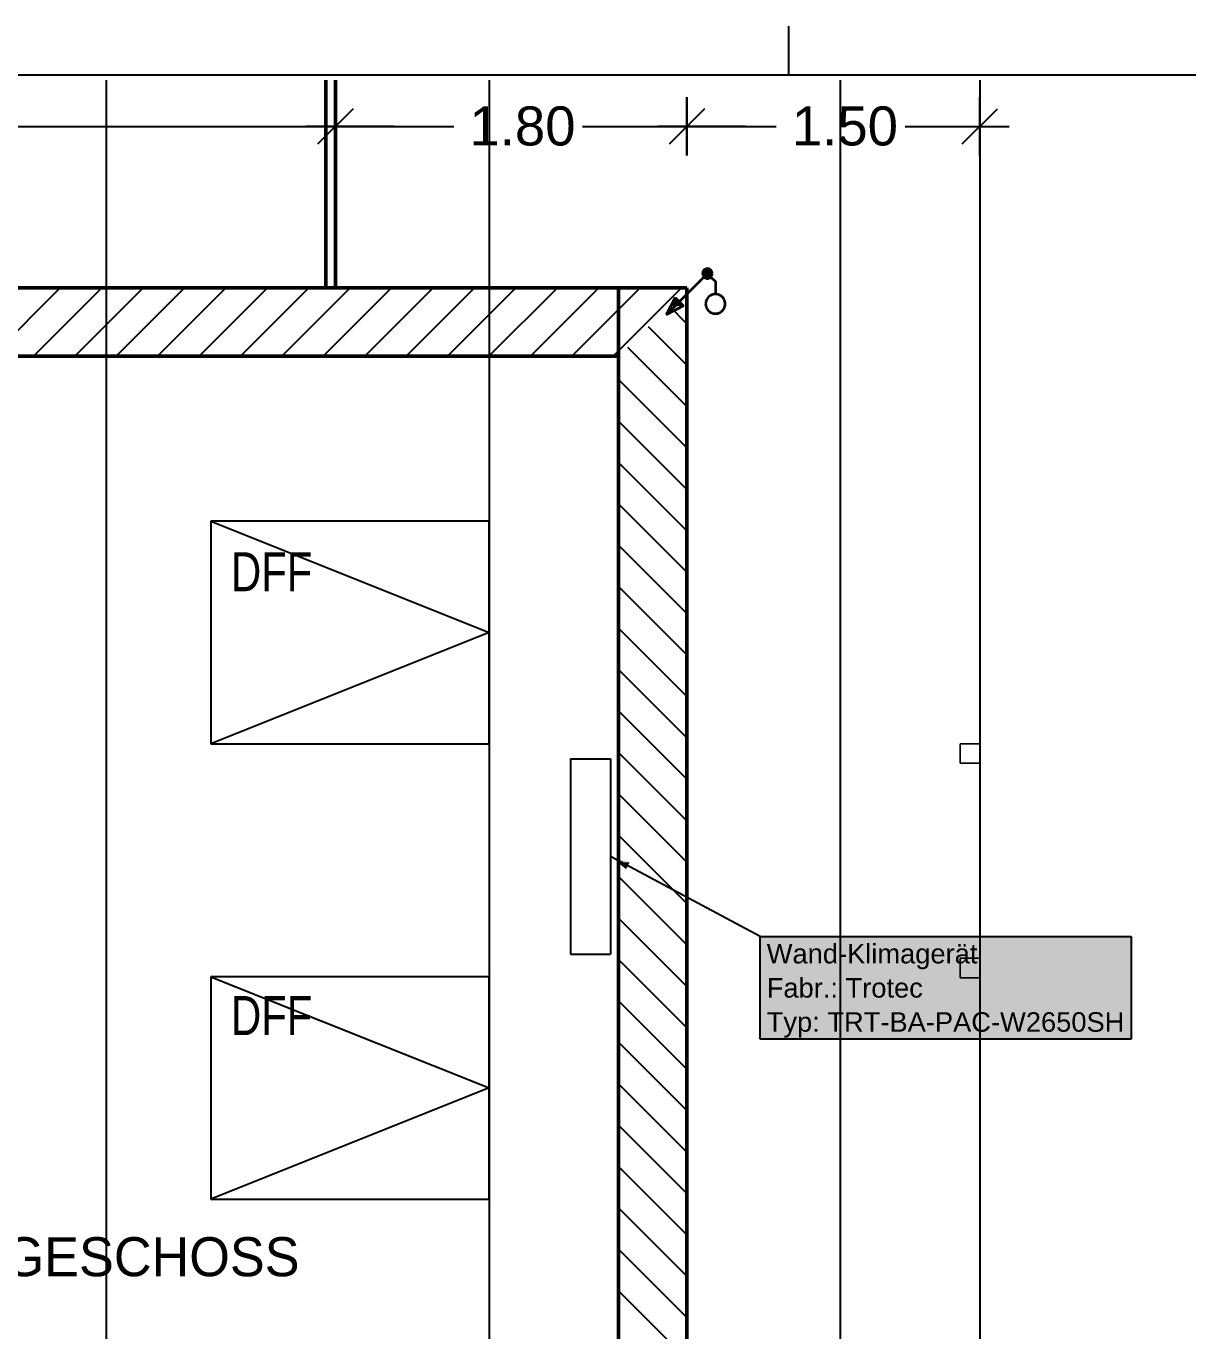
# Model space of a CAD drawing. Extents: x 0 to 756, y -25 to 420.
# Drawn here: x 325.9 to 444.9, y 286.3 to 420 of the extents above; entities that cross this region are included whole.
import ezdxf
from ezdxf.lldxf.tags import DXFTag

# ---------------------------------------------------------------- set-up
doc = ezdxf.new("R2010")
doc.units = 0
doc.layers.get('0').update_dxf_attribs({"lineweight": 25})
doc.layers.get('DEFPOINTS').update_dxf_attribs({"lineweight": 25})
for name, color, linetype, lineweight in [('A_Aussenwand', 7, 'Continuous', 25), ('Allgemein01', 7, 'Continuous', 13), ('Allgemein03', 7, 'Continuous', 25), ('Pfosten_ Stützen', 7, 'Continuous', 13), ('Standard', 7, 'Continuous', 25), ('Stütze Holz', 7, 'Continuous', 13), ('Wand Holz nicht tragend', 7, 'Continuous', 13), ('Wand Holz tragend', 7, 'Continuous', 13), ('X_Planrahmen', 7, 'Continuous', 25)]:
    doc.layers.add(name, color=color, linetype=linetype, lineweight=lineweight)
for name, color, linetype, lineweight, true_color in [('A_Dach', 1, 'Continuous', 25, 0xff0000), ('H_Heizung', 1, 'Continuous', 25, 0xff0000), ('S_Regenwasser', 7, 'Continuous', 35, 0x0080ff)]:
    doc.layers.add(name, color=color, linetype=linetype, lineweight=lineweight, true_color=true_color)
doc.styles.get("Standard").update_dxf_attribs({"font": 'arial.ttf'})
tags = doc.linetypes.add('VERDECKT2_S2', pattern=[0.27, 0.2, -0.07]).pattern_tags.tags
tags[6:7] = [DXFTag(74, 4), DXFTag(75, 0), DXFTag(340, '0'), DXFTag(46, 1.0), DXFTag(50, 0.0), DXFTag(44, 0.0), DXFTag(45, 0.0)]
tags[4:5] = [DXFTag(74, 4), DXFTag(75, 0), DXFTag(340, '0'), DXFTag(46, 1.0), DXFTag(50, 0.0), DXFTag(44, 0.0), DXFTag(45, 0.0)]

# ---------------------------------------------------------------- blocks, each defined once
blk = doc.blocks.new('Blockreferenz-A01I5YQ6IE', base_point=(0, -25))
at = {"layer": 'X_Planrahmen', "color": 0, "linetype": 'ByBlock', "lineweight": -2, "ltscale": 0.25}
for p, q in [((404, 415), (404, 420)), ((20, 415), (589, 415))]:
    blk.add_line(p, q, dxfattribs=at)
blk = doc.blocks.new('Referenz-A01I5YQ8IE')
at = {"layer": 'Allgemein01', "color": 0, "linetype": 'VERDECKT2_S2', "lineweight": -2, "ltscale": 0.25}
for p, q in [((334.07, 414.47), (334.07, 5.76)), ((373.32, 414.47), (373.32, 5.76))]:
    blk.add_line(p, q, dxfattribs=at)
at = {"layer": 'Allgemein03', "color": 0, "lineweight": 13}
for p, q in [((356.57, 393.17), (356.57, 414.47)), ((357.57, 393.17), (357.57, 414.47)), ((149.57, 393.17), (357.57, 393.17)), ((150.57, 393.17), (356.57, 393.17))]:
    blk.add_line(p, q, dxfattribs=at)
at = {"layer": 'Allgemein03', "color": 0, "lineweight": -2}
blk.add_line((423.57, 414.47), (423.57, 52.55), dxfattribs=at)
at = {"layer": 'Allgemein03', "color": 0, "linetype": 'VERDECKT2_S2', "lineweight": -2, "ltscale": 0.25}
for p, q in [((373.32, 369.27), (344.81, 369.27)), ((344.81, 369.27), (344.81, 346.47)), ((344.81, 369.27), (373.32, 357.87)), ((373.32, 346.47), (373.32, 369.27)), ((373.32, 357.87), (344.81, 346.47)), ((344.81, 346.47), (373.32, 346.47)), ((373.32, 322.61), (344.81, 322.61)), ((344.81, 322.61), (344.81, 299.81)), ((344.81, 322.61), (373.32, 311.21)), ((373.32, 299.81), (373.32, 322.61)), ((373.32, 311.21), (344.81, 299.81)), ((344.81, 299.81), (373.32, 299.81))]:
    blk.add_line(p, q, dxfattribs=at)
at = {"layer": 'DEFPOINTS', "color": 0, "linetype": 'Continuous', "lineweight": -2, "ltscale": 0.25}
for p, q in [((357.57, 409.73), (357.57, 409.73)), ((393.57, 409.73), (393.57, 409.73)), ((393.57, 393.17), (393.57, 393.17)), ((393.57, 393.17), (393.57, 393.17)), ((393.57, 393.17), (393.57, 393.17)), ((393.57, 393.17), (393.57, 393.17)), ((393.57, 393.17), (393.57, 393.17)), ((393.57, 393.17), (393.57, 393.17)), ((393.57, 393.17), (393.57, 393.17)), ((393.57, 393.17), (393.57, 393.17)), ((393.57, 393.17), (393.57, 393.17)), ((393.57, 393.17), (393.57, 393.17)), ((393.57, 393.17), (393.57, 393.17)), ((386.57, 386.17), (386.57, 386.17)), ((386.57, 386.17), (386.57, 386.17)), ((386.57, 386.17), (386.57, 386.17)), ((386.57, 386.17), (386.57, 386.17)), ((386.57, 386.17), (386.57, 386.17)), ((386.57, 386.17), (386.57, 386.17)), ((386.57, 386.17), (386.57, 386.17)), ((386.57, 386.17), (386.57, 386.17)), ((373.32, 369.27), (373.32, 369.27)), ((373.32, 369.27), (373.32, 369.27)), ((373.32, 346.47), (373.32, 346.47)), ((373.32, 346.47), (373.32, 346.47)), ((373.32, 322.61), (373.32, 322.61)), ((373.32, 322.61), (373.32, 322.61)), ((373.32, 299.81), (373.32, 299.81)), ((373.32, 299.81), (373.32, 299.81))]:
    blk.add_line(p, q, dxfattribs=at)
at = {"layer": 'Standard', "color": 0, "lineweight": -2}
for p, q in [((409.29, 223.28), (409.29, 414.47)), ((357.57, 406.73), (357.57, 412.73)), ((357.57, 412.73), (357.57, 406.73)), ((393.57, 406.73), (393.57, 412.73)), ((393.57, 412.73), (393.57, 406.73)), ((423.57, 406.73), (423.57, 412.73)), ((355.77, 407.93), (359.37, 411.53)), ((359.37, 411.53), (355.77, 407.93)), ((391.77, 407.93), (395.37, 411.53)), ((395.37, 411.53), (391.77, 407.93)), ((421.77, 407.93), (425.37, 411.53)), ((261.8, 409.73), (357.57, 409.73)), ((351.57, 409.73), (360.57, 409.73)), ((363.57, 409.73), (354.57, 409.73)), ((357.57, 409.73), (369.68, 409.73)), ((382.88, 409.73), (393.57, 409.73)), ((387.57, 409.73), (396.57, 409.73)), ((399.57, 409.73), (390.57, 409.73)), ((393.57, 409.73), (402.71, 409.73)), ((415.91, 409.73), (423.57, 409.73)), ((417.57, 409.73), (426.57, 409.73))]:
    blk.add_line(p, q, dxfattribs=at)
at = {"layer": 'Stütze Holz', "color": 0, "linetype": 'Continuous', "ltscale": 0.13}
for p, q in [((423.57, 346.48), (421.57, 346.48)), ((421.57, 346.48), (421.57, 344.48)), ((421.57, 346.48), (423.57, 346.48)), ((421.57, 344.48), (421.57, 346.48)), ((421.57, 346.48), (421.57, 346.48)), ((423.57, 344.48), (423.57, 346.48)), ((423.57, 346.48), (423.57, 344.48)), ((423.57, 346.48), (423.57, 346.48)), ((421.57, 344.48), (423.57, 344.48)), ((423.57, 344.48), (421.57, 344.48)), ((421.57, 344.48), (421.57, 344.48)), ((423.57, 344.48), (423.57, 344.48)), ((423.57, 324.51), (421.57, 324.51)), ((421.57, 324.51), (421.57, 322.51)), ((421.57, 324.51), (423.57, 324.51)), ((421.57, 322.51), (421.57, 324.51)), ((421.57, 324.51), (421.57, 324.51)), ((423.57, 322.51), (423.57, 324.51)), ((423.57, 324.51), (423.57, 322.51)), ((423.57, 324.51), (423.57, 324.51)), ((421.57, 322.51), (423.57, 322.51)), ((423.57, 322.51), (421.57, 322.51)), ((421.57, 322.51), (421.57, 322.51)), ((423.57, 322.51), (423.57, 322.51))]:
    blk.add_line(p, q, dxfattribs=at)
at = {"layer": 'Wand Holz nicht tragend', "color": 0, "lineweight": 50}
for p, q in [((356.57, 414.47), (356.57, 393.17)), ((356.57, 393.17), (356.57, 414.47)), ((357.57, 393.17), (357.57, 414.47)), ((357.57, 414.47), (357.57, 393.17)), ((356.57, 393.17), (357.57, 393.17)), ((357.57, 393.17), (356.57, 393.17)), ((356.57, 393.17), (356.57, 393.17)), ((357.57, 393.17), (357.57, 393.17))]:
    blk.add_line(p, q, dxfattribs=at)
at = {"layer": 'Wand Holz tragend', "color": 0, "lineweight": 50}
for p, q in [((113.57, 393.17), (386.57, 393.17)), ((386.57, 393.17), (253.57, 393.17)), ((393.57, 393.17), (386.57, 393.17)), ((386.57, 393.17), (386.57, 33.11)), ((386.57, 393.17), (393.57, 393.17)), ((386.57, 33.11), (386.57, 393.17)), ((386.57, 393.17), (386.57, 393.17)), ((386.57, 386.17), (386.57, 393.17)), ((386.57, 393.17), (386.57, 386.17)), ((386.57, 393.17), (386.57, 393.17)), ((393.57, 33.11), (393.57, 393.17)), ((393.57, 393.17), (393.57, 33.11)), ((393.57, 393.17), (393.57, 393.17)), ((386.57, 386.17), (113.57, 386.17)), ((253.57, 386.17), (386.57, 386.17)), ((386.57, 386.17), (386.57, 386.17))]:
    blk.add_line(p, q, dxfattribs=at)
at = {"layer": 'Pfosten_ Stützen', "color": 0, "lineweight": -2, "char_height": 4, "attachment_point": 1}
for insert in [(346.87, 366.1), (346.87, 320.63)]:
    blk.add_mtext('{\\W0.8;\\fPosterama Text Light;DFF}', dxfattribs=dict(at, insert=insert))
at = {"layer": 'Pfosten_ Stützen', "color": 0, "lineweight": 35, "insert": (308.41, 295.92), "char_height": 4, "attachment_point": 1}
blk.add_mtext('{\\fPosterama Text Light;DACHGESCHOSS}', dxfattribs=at)
at = {"layer": 'Standard', "color": 0, "lineweight": -2, "char_height": 4, "attachment_point": 1}
for s, insert in [('{\\fArial;1.80}', (371.28, 411.77)), ('{\\fArial;1.50}', (404.31, 411.77))]:
    blk.add_mtext(s, dxfattribs=dict(at, insert=insert))
blk = doc.blocks.new('Wand-A01I5YQCIE', base_point=(113.57, 386.17))
at = {"color": 0, "linetype": 'ByBlock', "lineweight": -2, "ltscale": 0.25}
for p, q in [((302.77, 393.17), (393.57, 393.17)), ((302.77, 386.17), (386.57, 386.17))]:
    blk.add_line(p, q, dxfattribs=at)
at = {"color": 0, "lineweight": -2}
for p, q in [((322.37, 386.17), (329.37, 393.17)), ((326.62, 386.17), (333.62, 393.17)), ((330.86, 386.17), (337.86, 393.17)), ((335.1, 386.17), (342.1, 393.17)), ((339.34, 386.17), (346.34, 393.17)), ((343.59, 386.17), (350.59, 393.17)), ((347.83, 386.17), (354.83, 393.17)), ((352.07, 386.17), (359.07, 393.17)), ((356.32, 386.17), (363.32, 393.17)), ((360.56, 386.17), (367.56, 393.17)), ((364.8, 386.17), (371.8, 393.17)), ((369.04, 386.17), (376.04, 393.17)), ((373.29, 386.17), (380.29, 393.17)), ((377.53, 386.17), (384.53, 393.17)), ((381.77, 386.17), (388.77, 393.17)), ((386.01, 386.17), (393.01, 393.17))]:
    blk.add_line(p, q, dxfattribs=at)
blk = doc.blocks.new('Wand-A01I5YQIIE', base_point=(386.57, 33.11))
at = {"color": 0, "linetype": 'ByBlock', "lineweight": -2, "ltscale": 0.25}
for p, q in [((393.57, 393.17), (393.57, 33.11)), ((386.57, 386.17), (386.57, 273.17))]:
    blk.add_line(p, q, dxfattribs=at)
at = {"color": 0, "lineweight": -2}
for p, q in [((391.74, 391.34), (393.57, 389.51)), ((389.61, 389.22), (393.57, 385.26)), ((387.49, 387.09), (393.57, 381.02)), ((386.57, 383.78), (393.57, 376.78)), ((386.57, 379.54), (393.57, 372.54)), ((386.57, 375.29), (393.57, 368.29)), ((386.57, 371.05), (393.57, 364.05)), ((386.57, 366.81), (393.57, 359.81)), ((386.57, 362.57), (393.57, 355.57)), ((386.57, 358.32), (393.57, 351.32)), ((386.57, 354.08), (393.57, 347.08)), ((386.57, 349.84), (393.57, 342.84)), ((386.57, 345.59), (393.57, 338.59)), ((386.57, 341.35), (393.57, 334.35)), ((386.57, 337.11), (393.57, 330.11)), ((386.57, 332.87), (393.57, 325.87)), ((386.57, 328.62), (393.57, 321.62)), ((386.57, 324.38), (393.57, 317.38)), ((386.57, 320.14), (393.57, 313.14)), ((386.57, 315.9), (393.57, 308.9)), ((386.57, 311.65), (393.57, 304.65)), ((386.57, 307.41), (393.57, 300.41)), ((386.57, 303.17), (393.57, 296.17)), ((386.57, 298.93), (393.57, 291.93)), ((386.57, 294.68), (393.57, 287.68)), ((386.57, 290.44), (393.57, 283.44))]:
    blk.add_line(p, q, dxfattribs=at)
blk = doc.blocks.new('Dachfläche-A01I5YRMIE', base_point=(253.57, 33.11))
at = {"color": 0, "linetype": 'ByBlock', "lineweight": -2, "ltscale": 0.25}
for p, q in [((253.57, 393.17), (393.57, 393.17)), ((393.57, 393.17), (393.57, 33.11))]:
    blk.add_line(p, q, dxfattribs=at)
blk = doc.blocks.new('Fallleitung Abwasser-A01I5YSMIE', base_point=(391.43, 390.41))
at = {"color": 0, "lineweight": -2}
for p, q in [((395.18, 394.78), (395.17, 394.71)), ((395.17, 394.71), (395.17, 394.65)), ((395.17, 394.65), (395.17, 394.58)), ((395.17, 394.58), (395.18, 394.52)), ((395.21, 394.84), (395.18, 394.78)), ((395.18, 394.52), (395.21, 394.46)), ((395.23, 394.9), (395.21, 394.84)), ((395.21, 394.46), (395.23, 394.4)), ((395.27, 394.95), (395.23, 394.9)), ((395.23, 394.4), (395.27, 394.34)), ((395.31, 395), (395.27, 394.95)), ((395.36, 395.05), (395.31, 395)), ((395.42, 395.08), (395.36, 395.05)), ((395.48, 395.11), (395.42, 395.08)), ((395.54, 395.13), (395.48, 395.11)), ((395.6, 395.14), (395.54, 395.13)), ((395.67, 395.15), (395.6, 395.14)), ((395.73, 395.14), (395.67, 395.15)), ((395.8, 395.13), (395.73, 395.14)), ((395.86, 395.11), (395.8, 395.13)), ((395.92, 395.08), (395.86, 395.11)), ((395.97, 395.05), (395.92, 395.08)), ((396.02, 395), (395.97, 395.05)), ((396.06, 394.95), (396.02, 395)), ((396.1, 394.9), (396.06, 394.95)), ((396.06, 394.34), (396.1, 394.4)), ((396.13, 394.84), (396.1, 394.9)), ((396.1, 394.4), (396.13, 394.46)), ((396.15, 394.78), (396.13, 394.84)), ((396.13, 394.46), (396.15, 394.52)), ((396.16, 394.71), (396.15, 394.78)), ((396.15, 394.52), (396.16, 394.58)), ((396.17, 394.65), (396.16, 394.71)), ((396.16, 394.58), (396.17, 394.65)), ((395.31, 394.29), (391.43, 390.41)), ((395.27, 394.34), (395.31, 394.29)), ((395.31, 394.29), (395.36, 394.25)), ((395.36, 394.25), (395.42, 394.22)), ((395.42, 394.22), (395.48, 394.19)), ((395.48, 394.19), (395.54, 394.17)), ((395.54, 394.17), (395.6, 394.15)), ((395.6, 394.15), (395.67, 394.15)), ((395.67, 394.15), (395.73, 394.15)), ((395.73, 394.15), (395.8, 394.17)), ((395.8, 394.17), (395.86, 394.19)), ((395.86, 394.19), (395.92, 394.22)), ((395.92, 394.22), (395.97, 394.25)), ((395.97, 394.25), (396.02, 394.29)), ((396.02, 394.29), (396.06, 394.34)), ((392.35, 392.18), (391.43, 390.41)), ((392.35, 392.18), (393.2, 391.33)), ((393.2, 391.33), (391.43, 390.41))]:
    blk.add_line(p, q, dxfattribs=at)
for points in [[(396.17, 394.65), (395.17, 394.65), (396.15, 394.78)], [(395.17, 394.65), (396.15, 394.78), (395.18, 394.78)], [(395.18, 394.52), (396.17, 394.65), (395.17, 394.65)], [(396.15, 394.78), (395.18, 394.78), (396.1, 394.9)], [(395.18, 394.78), (396.1, 394.9), (395.23, 394.9)], [(396.15, 394.52), (395.18, 394.52), (396.17, 394.65)], [(395.23, 394.4), (396.15, 394.52), (395.18, 394.52)], [(396.1, 394.9), (395.23, 394.9), (396.02, 395)], [(395.23, 394.9), (396.02, 395), (395.31, 395)], [(396.1, 394.4), (395.23, 394.4), (396.15, 394.52)], [(395.31, 394.29), (396.1, 394.4), (395.23, 394.4)], [(396.02, 395), (395.31, 395), (395.92, 395.08)], [(395.31, 395), (395.92, 395.08), (395.42, 395.08)], [(396.02, 394.29), (395.31, 394.29), (396.1, 394.4)], [(395.92, 395.08), (395.42, 395.08), (395.8, 395.13)], [(395.42, 395.08), (395.8, 395.13), (395.54, 395.13)], [(395.8, 395.13), (395.54, 395.13), (395.67, 395.15)], [(395.42, 394.22), (396.02, 394.29), (395.31, 394.29)], [(395.92, 394.22), (395.42, 394.22), (396.02, 394.29)], [(395.54, 394.17), (395.92, 394.22), (395.42, 394.22)], [(395.8, 394.17), (395.54, 394.17), (395.92, 394.22)], [(395.67, 394.15), (395.8, 394.17), (395.54, 394.17)], [(393.2, 391.33), (391.91, 391.33), (392.35, 392.18)], [(391.43, 390.41), (393.2, 391.33), (391.91, 391.33)]]:
    blk.add_solid(points, dxfattribs=at)
blk = doc.blocks.new('Regenwasserablauf-A01I5YSWIE', base_point=(395.48, 390.54))
at = {"color": 0, "linetype": 'ByBlock', "lineweight": -2, "ltscale": 0.35}
for p, q in [((395.51, 391.8), (395.49, 391.67)), ((395.56, 391.92), (395.51, 391.8)), ((395.61, 392.04), (395.56, 391.92)), ((395.69, 392.15), (395.61, 392.04)), ((395.77, 392.25), (395.69, 392.15)), ((395.87, 392.33), (395.77, 392.25)), ((395.98, 392.4), (395.87, 392.33)), ((396.1, 392.46), (395.98, 392.4)), ((396.22, 392.5), (396.1, 392.46)), ((396.35, 392.53), (396.22, 392.5)), ((396.48, 392.54), (396.35, 392.53)), ((396.61, 392.53), (396.48, 392.54)), ((396.74, 392.5), (396.61, 392.53)), ((396.86, 392.46), (396.74, 392.5)), ((396.98, 392.4), (396.86, 392.46)), ((397.09, 392.33), (396.98, 392.4)), ((397.19, 392.25), (397.09, 392.33)), ((397.27, 392.15), (397.19, 392.25)), ((397.35, 392.04), (397.27, 392.15)), ((397.4, 391.92), (397.35, 392.04)), ((397.45, 391.8), (397.4, 391.92)), ((397.47, 391.67), (397.45, 391.8)), ((395.49, 391.67), (395.48, 391.54)), ((395.48, 391.54), (395.49, 391.41)), ((395.49, 391.41), (395.51, 391.28)), ((395.51, 391.28), (395.56, 391.16)), ((395.56, 391.16), (395.61, 391.04)), ((395.61, 391.04), (395.69, 390.93)), ((395.69, 390.93), (395.77, 390.83)), ((395.77, 390.83), (395.87, 390.75)), ((395.87, 390.75), (395.98, 390.67)), ((395.98, 390.67), (396.1, 390.61)), ((396.1, 390.61), (396.22, 390.57)), ((396.22, 390.57), (396.35, 390.55)), ((396.35, 390.55), (396.48, 390.54)), ((396.48, 390.54), (396.61, 390.55)), ((396.61, 390.55), (396.74, 390.57)), ((396.74, 390.57), (396.86, 390.61)), ((396.86, 390.61), (396.98, 390.67)), ((396.98, 390.67), (397.09, 390.75)), ((397.09, 390.75), (397.19, 390.83)), ((397.19, 390.83), (397.27, 390.93)), ((397.27, 390.93), (397.35, 391.04)), ((397.35, 391.04), (397.4, 391.16)), ((397.4, 391.16), (397.45, 391.28)), ((397.45, 391.28), (397.47, 391.41)), ((397.48, 391.54), (397.47, 391.67)), ((397.47, 391.41), (397.48, 391.54))]:
    blk.add_line(p, q, dxfattribs=at)
blk = doc.blocks.new('Abwasserleitung-A01I5YT4IE', base_point=(396.02, 392.54))
at = {"color": 0, "linetype": 'ByBlock', "lineweight": -2, "ltscale": 0.35}
for p, q in [((396.02, 394.29), (396.48, 393.83)), ((396.48, 393.83), (396.48, 392.54))]:
    blk.add_line(p, q, dxfattribs=at)
blk = doc.blocks.new('Wand-Klimagerät-A01I5YTOIE', base_point=(381.65, 324.92))
at = {"color": 0, "linetype": 'ByBlock', "lineweight": -2, "ltscale": 0.25}
for p, q in [((381.65, 344.92), (381.65, 324.92)), ((381.65, 344.92), (385.75, 344.92)), ((385.75, 344.92), (385.75, 324.92)), ((381.65, 324.92), (385.75, 324.92))]:
    blk.add_line(p, q, dxfattribs=at)
blk = doc.blocks.new('Bauteilbeschriftung-A01I5YTQIE', base_point=(385.75, 316.22))
at = {"color": 0, "linetype": 'ByBlock', "lineweight": -2, "ltscale": 0.25}
blk.add_line((401.07, 326.72), (385.75, 334.92), dxfattribs=at)
at = {"color": 0, "lineweight": -2}
for p, q in [((401.07, 326.72), (439.08, 326.72)), ((401.07, 316.22), (401.07, 326.72)), ((439.08, 326.72), (439.08, 316.22)), ((439.08, 316.22), (401.07, 316.22))]:
    blk.add_line(p, q, dxfattribs=at)
at = {"color": 0, "linetype": 'ByBlock', "lineweight": -2, "ltscale": 0.25}
for points in [[(387.71, 334.33), (386.47, 334.33), (385.75, 334.92)], [(387.33, 333.62), (387.71, 334.33), (386.47, 334.33)]]:
    blk.add_solid(points, dxfattribs=at)
at = {"color": 7, "linetype": 'ByBlock', "lineweight": -2, "ltscale": 0.25, "true_color": 0xffffff}
for points in [[(401.07, 316.22), (439.08, 316.22), (401.07, 326.72)], [(439.08, 316.22), (401.07, 326.72), (439.08, 326.72)]]:
    blk.add_solid(points, dxfattribs=at)
at = {"color": 0, "linetype": 'ByBlock', "lineweight": -2, "ltscale": 0.25, "char_height": 2, "attachment_point": 1}
for s, insert in [('{\\fArial;Wand-Klimagerät}', (401.74, 325.97)), ('{\\fArial;Fabr.: Trotec}', (401.74, 322.47)), ('{\\fArial;Typ: TRT-BA-PAC-W2650SH}', (401.74, 318.97))]:
    blk.add_mtext(s, dxfattribs=dict(at, insert=insert))

msp = doc.modelspace()

# ---------------------------------------------------------------- block references
at = {"ltscale": 0.25}
msp.add_blockref('Blockreferenz-A01I5YQ6IE', (0, -25), dxfattribs=at)
at = {"color": 8, "lineweight": 25, "ltscale": 0.25, "true_color": 0x808080}
msp.add_blockref('Referenz-A01I5YQ8IE', (0, 0), dxfattribs=at)
at = {"layer": 'A_Aussenwand', "ltscale": 0.25}
for name, p in [('Wand-A01I5YQCIE', (113.57, 386.17)), ('Wand-A01I5YQIIE', (386.57, 33.11))]:
    msp.add_blockref(name, p, dxfattribs=at)
at = {"layer": 'A_Dach', "ltscale": 0.25}
msp.add_blockref('Dachfläche-A01I5YRMIE', (253.57, 33.11), dxfattribs=at)
at = {"layer": 'H_Heizung', "color": 1, "ltscale": 0.25, "true_color": 0xff0000}
msp.add_blockref('Wand-Klimagerät-A01I5YTOIE', (381.65, 324.92), dxfattribs=at)
at = {"layer": 'H_Heizung', "color": 7, "ltscale": 0.25}
msp.add_blockref('Bauteilbeschriftung-A01I5YTQIE', (385.75, 316.22), dxfattribs=at)
at = {"layer": 'S_Regenwasser', "ltscale": 0.35}
for name, p in [('Fallleitung Abwasser-A01I5YSMIE', (391.43, 390.41)), ('Abwasserleitung-A01I5YT4IE', (396.02, 392.54)), ('Regenwasserablauf-A01I5YSWIE', (395.48, 390.54))]:
    msp.add_blockref(name, p, dxfattribs=at)

doc.saveas('drawing.dxf')
